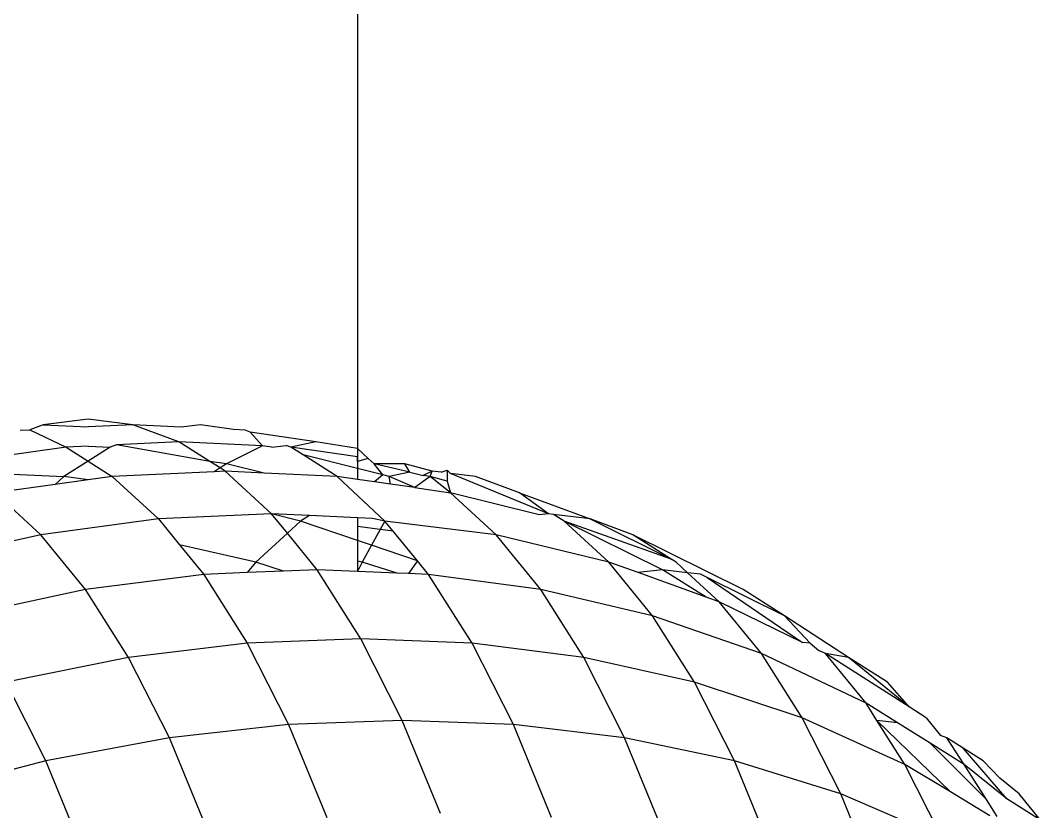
# Model space of a CAD drawing. Header units: millimetres. Extents: x 153 to 4750, y 92 to 3343.
# Drawn here: x 1750.5 to 1756.19, y 1094.43 to 1098.84 of the extents above; entities that cross this region are included whole.
import ezdxf

# ---------------------------------------------------------------- set-up
doc = ezdxf.new("R2010")
doc.units = ezdxf.units.MM

msp = doc.modelspace()

# ---------------------------------------------------------------- linework, layer by layer
for p, q in [((1752.3812, 1818.6156), (1752.3812, 1096.4522)), ((1750.8813, 1096.6156), (1750.6318, 1096.5853)), ((1751.1307, 1096.5853), (1750.8813, 1096.6156)), ((1750.5037, 1096.555), (1750.5573, 1096.5576)), ((1750.6318, 1096.5853), (1750.5573, 1096.5576)), ((1750.5573, 1096.5576), (1750.7584, 1096.4606)), ((1750.6318, 1096.5853), (1750.8812, 1096.5732)), ((1751.1307, 1096.5853), (1750.8812, 1096.5732)), ((1751.3864, 1096.4904), (1751.1307, 1096.5853)), ((1751.4002, 1096.5722), (1751.1307, 1096.5853)), ((1751.5073, 1096.5853), (1751.4002, 1096.5722)), ((1751.6904, 1096.5582), (1751.5073, 1096.5853)), ((1751.7557, 1096.555), (1751.6904, 1096.5582)), ((1751.7849, 1096.5442), (1751.7557, 1096.555)), ((1752.149, 1096.4904), (1751.7849, 1096.5442)), ((1751.8521, 1096.4681), (1751.7849, 1096.5442)), ((1750.7584, 1096.4606), (1750.2033, 1096.3807)), ((1750.8813, 1096.4664), (1750.7584, 1096.4606)), ((1750.7584, 1096.4606), (1750.8813, 1096.3825)), ((1750.8813, 1096.4664), (1751.0042, 1096.4606)), ((1751.0042, 1096.4606), (1750.8813, 1096.3825)), ((1751.0403, 1096.474), (1751.0042, 1096.4606)), ((1751.3864, 1096.4904), (1751.0403, 1096.474)), ((1751.5592, 1096.3807), (1751.0403, 1096.474)), ((1751.5592, 1096.3807), (1751.3864, 1096.4904)), ((1751.8521, 1096.4681), (1751.3864, 1096.4904)), ((1751.8521, 1096.4681), (1751.6523, 1096.3673)), ((1751.9038, 1096.4606), (1751.8521, 1096.4681)), ((1751.9038, 1096.4606), (1751.9841, 1096.4703)), ((1752.0104, 1096.4606), (1751.9841, 1096.4703)), ((1752.149, 1096.4904), (1752.0104, 1096.4606)), ((1752.0796, 1096.4166), (1752.0104, 1096.4606)), ((1752.3812, 1096.4061), (1752.0104, 1096.4606)), ((1752.3812, 1096.4522), (1752.149, 1096.4904)), ((1752.3812, 1096.4522), (1752.3812, 1096.3801)), ((1752.3812, 1096.4522), (1752.4415, 1096.3973)), ((1750.8813, 1096.3825), (1750.7465, 1096.2969)), ((1750.8813, 1096.3825), (1751.016, 1096.2969)), ((1751.6163, 1096.3444), (1751.5592, 1096.3807)), ((1751.6523, 1096.3673), (1751.5592, 1096.3807)), ((1752.2681, 1096.2969), (1752.0796, 1096.4166)), ((1752.3812, 1096.3412), (1752.0796, 1096.4166)), ((1752.3812, 1096.3801), (1752.3812, 1096.4061)), ((1752.4415, 1096.3973), (1752.3812, 1096.3801)), ((1752.4744, 1096.3673), (1752.4415, 1096.3973)), ((1751.6163, 1096.3444), (1751.5829, 1096.3232)), ((1751.6451, 1096.3261), (1751.5829, 1096.3232)), ((1751.6523, 1096.3673), (1751.6163, 1096.3444)), ((1751.6451, 1096.3261), (1751.6163, 1096.3444)), ((1751.9031, 1096.089), (1751.6451, 1096.3261)), ((1751.8622, 1096.3159), (1751.6451, 1096.3261)), ((1751.8622, 1096.3159), (1751.6523, 1096.3673)), ((1752.3812, 1096.3801), (1752.3812, 1096.3412)), ((1752.3812, 1096.3412), (1752.3812, 1096.2806)), ((1752.5238, 1096.3056), (1752.3812, 1096.3412)), ((1752.6734, 1096.32), (1752.4744, 1096.3673)), ((1752.5238, 1096.3056), (1752.4744, 1096.3673)), ((1752.6458, 1096.3673), (1752.4744, 1096.3673)), ((1752.6734, 1096.32), (1752.6458, 1096.3673)), ((1752.7984, 1096.3261), (1752.6458, 1096.3673)), ((1752.7984, 1096.3261), (1752.7481, 1096.3023)), ((1752.7858, 1096.2969), (1752.7984, 1096.3261)), ((1752.8479, 1096.3201), (1752.7984, 1096.3261)), ((1752.8479, 1096.3201), (1752.8812, 1096.3325)), ((1752.8812, 1096.3325), (1752.8812, 1096.2707)), ((1752.9002, 1096.3137), (1752.8812, 1096.3325)), ((1750.1796, 1096.3232), (1750.7465, 1096.2969)), ((1750.7465, 1096.2969), (1750.6981, 1096.2524)), ((1750.8813, 1096.278), (1750.6981, 1096.2524)), ((1750.8813, 1096.278), (1750.7465, 1096.2969)), ((1751.016, 1096.2969), (1750.8813, 1096.278)), ((1751.5829, 1096.3232), (1751.016, 1096.2969)), ((1751.016, 1096.2969), (1751.273, 1096.0608)), ((1752.2681, 1096.2969), (1751.8622, 1096.3159)), ((1752.534, 1096.0478), (1752.2681, 1096.2969)), ((1752.3812, 1096.2806), (1752.2681, 1096.2969)), ((1752.4772, 1096.2667), (1752.3812, 1096.2806)), ((1752.5238, 1096.3056), (1752.4772, 1096.2667)), ((1752.5585, 1096.2969), (1752.5238, 1096.3056)), ((1752.6734, 1096.32), (1752.5585, 1096.2969)), ((1752.5651, 1096.254), (1752.5585, 1096.2969)), ((1752.7002, 1096.2346), (1752.5585, 1096.2969)), ((1752.6734, 1096.32), (1752.7481, 1096.3023)), ((1752.7858, 1096.2969), (1752.7002, 1096.2346)), ((1752.7858, 1096.2969), (1752.7481, 1096.3023)), ((1752.8812, 1096.2707), (1752.7858, 1096.2969)), ((1752.9002, 1096.2057), (1752.7858, 1096.2969)), ((1752.8812, 1096.2707), (1752.9002, 1096.2057)), ((1753.0382, 1096.2969), (1752.9002, 1096.3137)), ((1753.4459, 1096.089), (1752.9002, 1096.3137)), ((1753.284, 1096.2057), (1753.0382, 1096.2969)), ((1750.6981, 1096.2524), (1750.3646, 1096.2057)), ((1752.5651, 1096.254), (1752.4772, 1096.2667)), ((1752.7002, 1096.2346), (1752.5651, 1096.254)), ((1752.7002, 1096.2346), (1752.9002, 1096.2057)), ((1750.6183, 1095.9726), (1750.3646, 1096.2057)), ((1753.1538, 1095.9726), (1752.9002, 1096.2057)), ((1753.3932, 1096.0826), (1752.9002, 1096.2057)), ((1753.284, 1096.2057), (1753.6778, 1096.0608)), ((1753.4459, 1096.089), (1753.284, 1096.2057)), ((1751.273, 1096.0608), (1750.6183, 1095.9726)), ((1751.9031, 1096.089), (1751.273, 1096.0608)), ((1751.273, 1096.0608), (1751.3902, 1095.9166)), ((1752.064, 1096.0478), (1751.9031, 1096.089)), ((1751.9912, 1095.9808), (1751.9031, 1096.089)), ((1752.1139, 1096.0795), (1751.9031, 1096.089)), ((1752.064, 1096.0478), (1751.9912, 1095.9808)), ((1752.1139, 1096.0795), (1752.064, 1096.0478)), ((1752.3812, 1095.9401), (1752.064, 1096.0478)), ((1752.3812, 1096.0673), (1752.1139, 1096.0795)), ((1752.3812, 1096.0673), (1752.3812, 1096.0188)), ((1752.4646, 1096.0635), (1752.3812, 1096.0673)), ((1752.534, 1096.0478), (1752.4646, 1096.0635)), ((1752.534, 1096.0478), (1752.5087, 1096.002)), ((1753.1538, 1095.9726), (1752.534, 1096.0478)), ((1752.5805, 1095.9926), (1752.534, 1096.0478)), ((1753.4459, 1096.089), (1753.3932, 1096.0826)), ((1753.473, 1096.0857), (1753.4459, 1096.089)), ((1753.6778, 1096.0608), (1753.473, 1096.0857)), ((1753.5328, 1096.0478), (1753.473, 1096.0857)), ((1753.7808, 1095.8198), (1753.5328, 1096.0478)), ((1754.0813, 1095.7777), (1753.5328, 1096.0478)), ((1754.1291, 1095.837), (1753.5328, 1096.0478)), ((1753.6778, 1096.0608), (1754.1291, 1095.837)), ((1753.9156, 1095.9726), (1753.6778, 1096.0608)), ((1752.5087, 1096.002), (1752.3812, 1096.0188)), ((1752.3812, 1096.0188), (1752.3812, 1095.9401)), ((1752.5087, 1096.002), (1752.4596, 1095.9135)), ((1752.5805, 1095.9926), (1752.5087, 1096.002)), ((1752.7155, 1095.8266), (1752.5805, 1095.9926)), ((1750.6183, 1095.9726), (1749.9466, 1095.8198)), ((1750.8672, 1095.6665), (1750.6183, 1095.9726)), ((1751.9912, 1095.9808), (1751.8159, 1095.8198)), ((1752.1564, 1095.7777), (1751.9912, 1095.9808)), ((1752.4596, 1095.9135), (1752.3812, 1095.9401)), ((1752.3812, 1095.9401), (1752.3812, 1095.8256)), ((1753.4029, 1095.6665), (1753.1538, 1095.9726)), ((1753.7808, 1095.8198), (1753.1538, 1095.9726)), ((1754.53, 1095.6665), (1753.9156, 1095.9726)), ((1754.1291, 1095.837), (1753.9156, 1095.9726)), ((1751.8159, 1095.8198), (1751.3902, 1095.9166)), ((1751.3902, 1095.9166), (1751.5251, 1095.7508)), ((1752.4596, 1095.9135), (1752.4077, 1095.8198)), ((1752.7155, 1095.8266), (1752.4596, 1095.9135)), ((1751.8159, 1095.8198), (1751.7682, 1095.7612)), ((1751.9703, 1095.7698), (1751.8159, 1095.8198)), ((1752.4077, 1095.8198), (1752.3812, 1095.8256)), ((1752.3812, 1095.8256), (1752.3812, 1095.768)), ((1752.4077, 1095.8198), (1752.3812, 1095.768)), ((1752.6032, 1095.7583), (1752.4077, 1095.8198)), ((1752.7155, 1095.8266), (1752.6657, 1095.7556)), ((1752.7772, 1095.7508), (1752.7155, 1095.8266)), ((1754.0242, 1095.5206), (1753.7808, 1095.8198)), ((1753.9447, 1095.7611), (1753.7808, 1095.8198)), ((1754.1561, 1095.8198), (1754.1291, 1095.837)), ((1754.2203, 1095.7608), (1754.1561, 1095.8198)), ((1751.7682, 1095.7612), (1751.5251, 1095.7508)), ((1751.9703, 1095.7698), (1751.7682, 1095.7612)), ((1752.1564, 1095.7777), (1751.9703, 1095.7698)), ((1752.4004, 1095.3931), (1752.1564, 1095.7777)), ((1752.3812, 1095.768), (1752.1564, 1095.7777)), ((1752.6032, 1095.7583), (1752.3812, 1095.768)), ((1752.6657, 1095.7556), (1752.6032, 1095.7583)), ((1752.7772, 1095.7508), (1752.6657, 1095.7556)), ((1754.0813, 1095.7777), (1753.9447, 1095.7611)), ((1754.3244, 1095.625), (1753.9447, 1095.7611)), ((1754.3244, 1095.625), (1754.0813, 1095.7777)), ((1754.2203, 1095.7608), (1754.0813, 1095.7777)), ((1754.293, 1095.752), (1754.2203, 1095.7608)), ((1754.396, 1095.5994), (1754.2203, 1095.7608)), ((1751.5251, 1095.7508), (1750.8672, 1095.6665)), ((1751.5251, 1095.7508), (1751.7682, 1095.3677)), ((1753.0203, 1095.3677), (1752.7772, 1095.7508)), ((1753.4029, 1095.6665), (1752.7772, 1095.7508)), ((1754.3289, 1095.7342), (1754.293, 1095.752)), ((1754.3289, 1095.7342), (1754.8602, 1095.3728)), ((1754.7598, 1095.5206), (1754.3289, 1095.7342)), ((1750.8672, 1095.6665), (1750.19, 1095.5206)), ((1751.1073, 1095.2883), (1750.8672, 1095.6665)), ((1753.6428, 1095.2883), (1753.4029, 1095.6665)), ((1754.0242, 1095.5206), (1753.4029, 1095.6665)), ((1754.7598, 1095.5206), (1754.53, 1095.6665)), ((1754.396, 1095.5994), (1754.3244, 1095.625)), ((1754.6314, 1095.31), (1754.396, 1095.5994)), ((1754.8602, 1095.3728), (1754.396, 1095.5994)), ((1754.2589, 1095.1508), (1754.0242, 1095.5206)), ((1754.6314, 1095.31), (1754.0242, 1095.5206)), ((1755.1166, 1095.2883), (1754.7598, 1095.5206)), ((1754.9026, 1095.3677), (1754.7598, 1095.5206)), ((1751.7682, 1095.3677), (1751.1073, 1095.2883)), ((1752.4004, 1095.3931), (1751.7682, 1095.3677)), ((1751.7682, 1095.3677), (1751.998, 1094.9147)), ((1752.6311, 1094.9383), (1752.4004, 1095.3931)), ((1753.0203, 1095.3677), (1752.4004, 1095.3931)), ((1753.25, 1094.9147), (1753.0203, 1095.3677)), ((1753.6428, 1095.2883), (1753.0203, 1095.3677)), ((1754.9026, 1095.3677), (1754.8602, 1095.3728)), ((1754.9026, 1095.3677), (1754.9518, 1095.3282)), ((1754.8583, 1094.9523), (1754.6314, 1095.31)), ((1755.2139, 1095.0335), (1754.6314, 1095.31)), ((1754.989, 1095.31), (1754.9518, 1095.3282)), ((1755.2139, 1095.0335), (1754.989, 1095.31)), ((1755.454, 1095.0131), (1754.989, 1095.31)), ((1755.1166, 1095.2883), (1754.989, 1095.31)), ((1751.1073, 1095.2883), (1750.4246, 1095.1508)), ((1751.3341, 1094.841), (1751.1073, 1095.2883)), ((1753.8696, 1094.841), (1753.6428, 1095.2883)), ((1754.2589, 1095.1508), (1753.6428, 1095.2883)), ((1755.3332, 1095.1508), (1755.1166, 1095.2883)), ((1755.454, 1095.0131), (1755.1166, 1095.2883)), ((1750.6464, 1094.7135), (1750.4246, 1095.1508)), ((1754.4807, 1094.7135), (1754.2589, 1095.1508)), ((1754.8583, 1094.9523), (1754.2589, 1095.1508)), ((1755.454, 1095.0131), (1755.3332, 1095.1508)), ((1755.2745, 1094.938), (1755.2139, 1095.0335)), ((1755.389, 1094.9241), (1755.2139, 1095.0335)), ((1755.5492, 1094.9523), (1755.454, 1095.0131)), ((1751.998, 1094.9147), (1751.3341, 1094.841)), ((1752.6311, 1094.9383), (1751.998, 1094.9147)), ((1751.998, 1094.9147), (1752.2103, 1094.3974)), ((1752.8443, 1094.4189), (1752.6311, 1094.9383)), ((1753.25, 1094.9147), (1752.6311, 1094.9383)), ((1753.4624, 1094.3974), (1753.25, 1094.9147)), ((1753.8696, 1094.841), (1753.25, 1094.9147)), ((1755.0729, 1094.5294), (1754.8583, 1094.9523)), ((1755.4308, 1094.6918), (1754.8583, 1094.9523)), ((1755.389, 1094.9241), (1755.2745, 1094.938)), ((1755.6837, 1094.5394), (1755.2745, 1094.938)), ((1755.4308, 1094.6918), (1755.2745, 1094.938)), ((1755.5703, 1094.8109), (1755.389, 1094.9241)), ((1755.5492, 1094.9523), (1755.6287, 1094.8545)), ((1755.6649, 1094.841), (1755.6287, 1094.8545)), ((1751.3341, 1094.841), (1750.6464, 1094.7135)), ((1751.5437, 1094.3304), (1751.3341, 1094.841)), ((1754.0793, 1094.3304), (1753.8696, 1094.841)), ((1754.4807, 1094.7135), (1753.8696, 1094.841)), ((1755.5703, 1094.8109), (1755.8847, 1094.4969)), ((1755.761, 1094.6918), (1755.5703, 1094.8109)), ((1755.7554, 1094.7835), (1755.6649, 1094.841)), ((1755.761, 1094.6918), (1755.6649, 1094.841)), ((1755.8658, 1094.7135), (1755.7554, 1094.7835)), ((1755.9981, 1094.5008), (1755.7554, 1094.7835)), ((1750.6464, 1094.7135), (1749.9436, 1094.5294)), ((1750.8514, 1094.2142), (1750.6464, 1094.7135)), ((1754.6857, 1094.2142), (1754.4807, 1094.7135)), ((1755.0729, 1094.5294), (1754.4807, 1094.7135)), ((1755.6356, 1094.2878), (1755.4308, 1094.6918)), ((1755.6837, 1094.5394), (1755.4308, 1094.6918)), ((1755.8847, 1094.4969), (1755.761, 1094.6918)), ((1755.9981, 1094.5008), (1755.761, 1094.6918)), ((1755.9588, 1094.6172), (1755.8658, 1094.7135)), ((1756.0661, 1094.5294), (1755.9588, 1094.6172)), ((1755.2711, 1094.0465), (1755.0729, 1094.5294)), ((1755.6356, 1094.2878), (1755.0729, 1094.5294)), ((1755.903, 1094.4073), (1755.6837, 1094.5394)), ((1756.1863, 1094.3817), (1756.0661, 1094.5294)), ((1755.9448, 1094.4022), (1755.8847, 1094.4969)), ((1756.1863, 1094.3817), (1755.9981, 1094.5008))]:
    msp.add_line(p, q)

doc.saveas('drawing.dxf')
